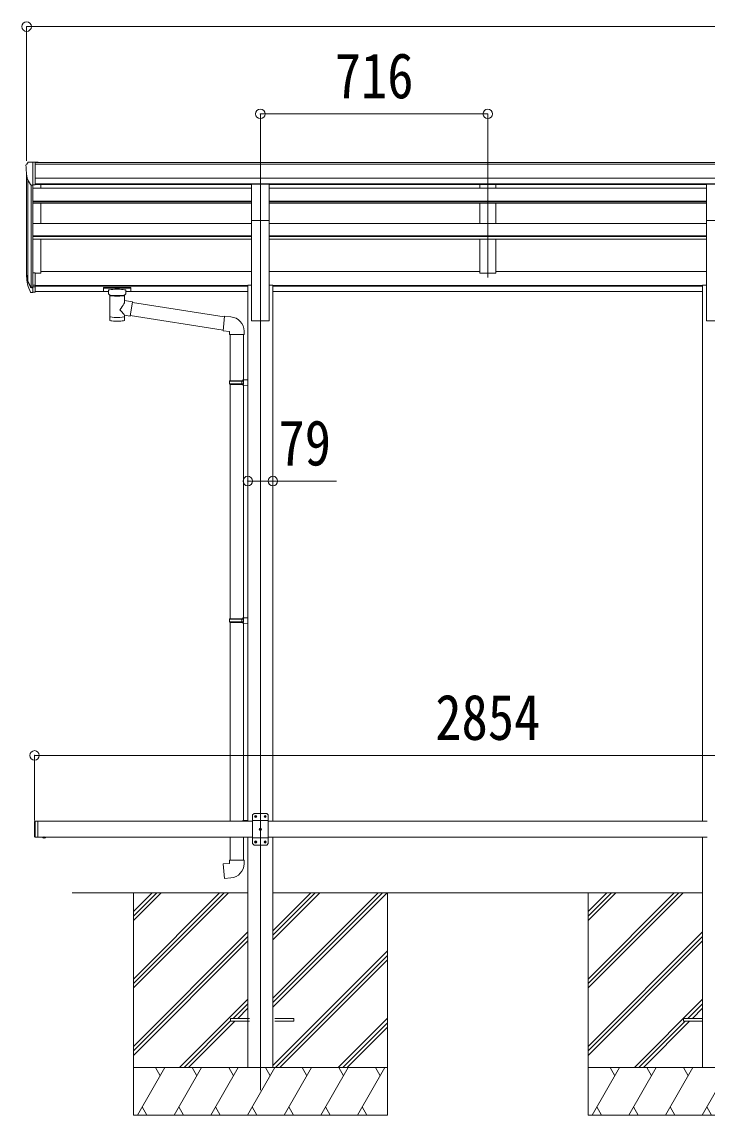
# Model space of a CAD drawing. Units: millimetres at full size, sheet at 1:30. Extents: x -8385 to 8479, y -5853 to 5787.
# Drawn here: x 542 to 2700, y -3393 to 49 of the extents above; entities that cross this region are included whole.
import ezdxf
from ezdxf.enums import TextEntityAlignment as Align

# ---------------------------------------------------------------- set-up
doc = ezdxf.new("R2010")
doc.units = ezdxf.units.MM
doc.header["$LTSCALE"] = 30
doc.header["$PDMODE"] = 32
doc.header["$PDSIZE"] = 30
for name, color, linetype, lineweight in [('0-0_0', 7, 'Continuous', 9), ('0-1_本体', 4, 'Continuous', 9), ('0-2_部品', 7, 'Continuous', 9), ('0-4_TABLE1', 3, 'Continuous', 9), ('0-5_DIM1', 3, 'Continuous', 9), ('0-8_PARTS2', 2, 'Continuous', 9), ('0-A_寸法', 6, 'Continuous', 9)]:
    doc.layers.add(name, color=color, linetype=linetype, lineweight=lineweight)
doc.styles.add('ＭＳ ゴシック', font='')
doc.styles.get('ＭＳ ゴシック').set_extended_font_data('MS Gothic')

msp = doc.modelspace()

# ---------------------------------------------------------------- linework, layer by layer
at = {"layer": '0-0_0'}
for p, q in [((1253.12, -2692.83), (700.04, -2692.83)), ((892.72, -2692.83), (892.72, -3392.83)), ((892.72, -2964.33), (1164.22, -2692.83)), ((892.72, -2978.47), (1178.37, -2692.83)), ((892.72, -2992.61), (1192.51, -2692.83)), ((892.72, -2752.2), (952.09, -2692.83)), ((892.72, -2766.34), (966.23, -2692.83)), ((892.72, -2780.48), (980.37, -2692.83)), ((1332.12, -2692.83), (2685.12, -2692.83)), ((1332.12, -3052.69), (1691.98, -2692.83)), ((1332.12, -3024.41), (1663.7, -2692.83)), ((1332.12, -3038.55), (1677.84, -2692.83)), ((1332.12, -2840.56), (1479.85, -2692.83)), ((1332.12, -2826.42), (1465.71, -2692.83)), ((1332.12, -2812.28), (1451.57, -2692.83)), ((1692.72, -2692.83), (1692.72, -3392.83)), ((2324.72, -2692.83), (2324.72, -3392.83)), ((2324.72, -2964.33), (2596.22, -2692.83)), ((2324.72, -2978.47), (2610.37, -2692.83)), ((2324.72, -2992.61), (2624.51, -2692.83)), ((2324.72, -2752.2), (2384.09, -2692.83)), ((2324.72, -2766.34), (2398.23, -2692.83)), ((2324.72, -2780.48), (2412.37, -2692.83)), ((892.72, -3176.46), (1253.12, -2816.07)), ((2324.72, -3176.46), (2685.12, -2816.07)), ((892.72, -3190.6), (1253.12, -2830.21)), ((892.72, -3204.75), (1253.12, -2844.35)), ((2324.72, -3190.6), (2685.12, -2830.21)), ((2324.72, -3204.75), (2685.12, -2844.35)), ((1332.12, -3236.54), (1692.72, -2875.94)), ((1339.97, -3242.83), (1692.72, -2890.08)), ((1354.11, -3242.83), (1692.72, -2904.22)), ((1038.48, -3242.83), (1253.12, -3028.2)), ((2470.48, -3242.83), (2685.12, -3028.2)), ((1207.13, -3088.33), (1253.12, -3042.34)), ((1221.27, -3088.33), (1253.12, -3056.48)), ((2639.13, -3088.33), (2685.12, -3042.34)), ((2653.27, -3088.33), (2685.12, -3056.48)), ((1537.96, -3242.83), (1692.72, -3088.07)), ((1052.63, -3242.83), (1198.13, -3097.33)), ((1066.77, -3242.83), (1212.27, -3097.33)), ((1552.1, -3242.83), (1692.72, -3102.21)), ((1566.25, -3242.83), (1692.72, -3116.36)), ((2484.63, -3242.83), (2630.13, -3097.33)), ((2498.77, -3242.83), (2644.27, -3097.33)), ((1692.72, -3242.83), (892.72, -3242.83)), ((905.42, -3392.83), (992.03, -3242.83)), ((977.03, -3268.81), (962.02, -3242.83)), ((1020.89, -3392.83), (1107.5, -3242.83)), ((1092.5, -3268.81), (1077.49, -3242.83)), ((1136.36, -3392.83), (1222.97, -3242.83)), ((1207.97, -3268.81), (1192.96, -3242.83)), ((1251.83, -3392.83), (1338.44, -3242.83)), ((1323.44, -3268.81), (1308.43, -3242.83)), ((1367.3, -3392.83), (1453.91, -3242.83)), ((1438.91, -3268.81), (1423.91, -3242.83)), ((1482.77, -3392.83), (1569.38, -3242.83)), ((1539.38, -3242.83), (1554.38, -3268.81)), ((1598.24, -3392.83), (1684.85, -3242.83)), ((1654.85, -3242.83), (1669.85, -3268.81)), ((3124.72, -3242.83), (2324.72, -3242.83)), ((2337.42, -3392.83), (2424.03, -3242.83)), ((2409.03, -3268.81), (2394.02, -3242.83)), ((2452.89, -3392.83), (2539.5, -3242.83)), ((2524.5, -3268.81), (2509.49, -3242.83)), ((2568.36, -3392.83), (2654.97, -3242.83)), ((2639.97, -3268.81), (2624.96, -3242.83)), ((2683.83, -3392.83), (2770.44, -3242.83)), ((920.42, -3366.85), (935.42, -3392.83)), ((1035.89, -3366.85), (1050.89, -3392.83)), ((1151.36, -3366.85), (1166.36, -3392.83)), ((1266.83, -3366.85), (1281.83, -3392.83)), ((1382.3, -3366.85), (1397.3, -3392.83)), ((1497.77, -3366.85), (1512.77, -3392.83)), ((1613.24, -3366.85), (1628.24, -3392.83)), ((2352.42, -3366.85), (2367.42, -3392.83)), ((2467.89, -3366.85), (2482.89, -3392.83)), ((2583.36, -3366.85), (2598.36, -3392.83)), ((2698.83, -3366.85), (2713.83, -3392.83)), ((892.72, -3392.83), (1692.72, -3392.83)), ((2324.72, -3392.83), (3124.72, -3392.83))]:
    msp.add_line(p, q, dxfattribs=at)
at = {"layer": '0-1_本体'}
for p, q in [((583.12, -394.18), (3434.12, -394.18)), ((583.12, -399.53), (3434.12, -399.53)), ((556.62, -743.7), (556.62, -430.93)), ((583.12, -443.06), (3434.12, -443.06)), ((560.9, -449.73), (560.9, -767.97)), ((570.62, -465.09), (570.62, -785.97)), ((576.62, -465.56), (576.62, -741.53)), ((1265.22, -474.36), (576.62, -474.36)), ((583.12, -460.73), (3434.12, -460.73)), ((1265.22, -463.1), (583.12, -463.1)), ((601.62, -474.36), (601.62, -463.1)), ((1320.22, -463.1), (2697.12, -463.1)), ((1320.22, -474.36), (2697.12, -474.36)), ((1983.72, -463.17), (1983.72, -474.36)), ((2033.72, -463.17), (2033.72, -474.36)), ((1265.22, -516.29), (576.62, -516.29)), ((1265.22, -517.78), (576.62, -517.78)), ((1265.22, -521.98), (576.62, -521.98)), ((601.62, -585.72), (601.62, -521.98)), ((1320.22, -516.29), (2697.12, -516.29)), ((1320.22, -517.78), (2697.12, -517.78)), ((1320.22, -521.98), (2697.12, -521.98)), ((1983.72, -521.98), (1983.72, -585.72)), ((2033.72, -521.98), (2033.72, -585.72)), ((1265.22, -576.15), (1265.22, -892.94)), ((1320.22, -892.94), (1320.22, -576.15)), ((2697.12, -576.15), (2697.12, -892.94)), ((1265.21, -585.72), (576.62, -585.72)), ((1320.23, -585.72), (2697.13, -585.72)), ((1265.22, -625.16), (576.62, -625.16)), ((1265.22, -626.63), (576.62, -626.63)), ((1265.22, -635.89), (576.62, -635.89)), ((601.62, -742.36), (601.62, -635.89)), ((1320.22, -625.16), (2697.12, -625.16)), ((1320.22, -626.63), (2697.12, -626.63)), ((1320.22, -635.89), (2697.12, -635.89)), ((1983.72, -635.89), (1983.72, -742.38)), ((2033.72, -635.89), (2033.72, -742.38)), ((583.12, -742.36), (601.62, -742.36)), ((601.62, -737.56), (1265.22, -737.56)), ((1320.22, -737.56), (1983.72, -737.56)), ((1983.72, -742.38), (2033.72, -742.38)), ((2033.72, -737.56), (2697.12, -737.56)), ((583.12, -781.65), (1253.22, -781.65)), ((583.12, -783.05), (1253.22, -783.05)), ((1253.22, -780.37), (1253.22, -2467.83)), ((1253.22, -780.37), (1265.22, -780.37)), ((1320.22, -780.37), (1332.22, -780.37)), ((1332.22, -780.37), (1332.22, -2467.83)), ((1332.22, -781.65), (2685.12, -781.65)), ((1332.22, -783.05), (2685.12, -783.05)), ((2685.12, -780.37), (2685.12, -2467.83)), ((2685.12, -780.37), (2697.12, -780.37)), ((583.12, -800.42), (814.72, -800.42)), ((868.72, -800.42), (1253.22, -800.42)), ((1332.22, -800.42), (2685.12, -800.42)), ((1265.22, -892.94), (1320.22, -892.94)), ((2697.12, -892.94), (2752.12, -892.94)), ((1253.22, -2517.83), (1253.22, -3242.83)), ((1332.22, -2517.83), (1332.22, -3242.83)), ((2685.12, -2517.83), (2685.12, -3242.83))]:
    msp.add_line(p, q, dxfattribs=at)
at = {"layer": '0-2_部品'}
for p, q in [((554.62, -401.95), (554.62, -402.58)), ((561.53, -393.15), (557.46, -398.95)), ((564.62, -392.58), (562.28, -392.72)), ((564.62, -392.58), (583.12, -392.58)), ((576.62, -465.56), (576.62, -392.58)), ((583.12, -392.58), (593.12, -392.67)), ((583.12, -464.56), (583.12, -392.58)), ((593.12, -394.18), (593.12, -392.67)), ((568.99, -463.75), (559.72, -447.68)), ((576.62, -465.56), (571.41, -465.24)), ((583.12, -464.56), (576.62, -464.56)), ((1265.22, -462.42), (1320.22, -462.42)), ((1265.22, -576.58), (1265.22, -462.42)), ((1320.22, -576.58), (1320.22, -462.42)), ((2697.12, -462.42), (2752.12, -462.42)), ((2697.12, -576.58), (2697.12, -462.42)), ((1265.22, -576.58), (1320.22, -576.58)), ((2697.12, -576.58), (2752.12, -576.58)), ((576.62, -741.53), (576.62, -803.41)), ((583.12, -741.53), (576.62, -741.53)), ((583.12, -741.53), (583.12, -802.59)), ((559.01, -767.57), (569.17, -786.74)), ((570.18, -785.49), (560.43, -767.08)), ((561.59, -784.43), (569.17, -801.91)), ((576.62, -786.24), (571.48, -786.24)), ((576.62, -788.24), (571.77, -788.24)), ((583.12, -779.84), (576.62, -779.84)), ((583.12, -785.24), (576.62, -785.24)), ((798.22, -788.31), (798.22, -799.07)), ((798.22, -788.5), (798.22, -790.04)), ((800.22, -787.64), (883.22, -787.64)), ((800.22, -789.82), (883.22, -789.82)), ((885.22, -788.31), (885.22, -799.07)), ((576.62, -803.41), (571.77, -803.41)), ((583.12, -802.59), (576.62, -802.59)), ((800.22, -799.73), (814.72, -799.73)), ((814.72, -806.54), (814.72, -796.26)), ((818.82, -811.04), (818.8, -891.33)), ((864.62, -828.61), (864.62, -811.03)), ((868.72, -806.54), (868.72, -796.26)), ((868.72, -799.73), (883.22, -799.73)), ((889.84, -832.52), (864.62, -828.61)), ((889.84, -832.52), (882.82, -877.78)), ((1179.19, -879.47), (889.53, -834.53)), ((864.64, -891.33), (864.62, -874.7)), ((864.62, -874.95), (882.82, -877.78)), ((1175.52, -921.4), (883.09, -876.04)), ((1200.14, -880.01), (1179.3, -878.19)), ((1241.22, -935.76), (1241.22, -924.84)), ((1195.22, -935.76), (1241.22, -935.76)), ((1197.22, -935.76), (1197.22, -1080.88)), ((1239.22, -935.76), (1239.22, -1078.32)), ((1195.22, -1082.88), (1196.22, -1080.88)), ((1195.22, -1082.88), (1239.22, -1082.88)), ((1195.22, -1082.88), (1195.22, -1090.88)), ((1195.22, -1090.88), (1239.22, -1090.88)), ((1195.22, -1090.88), (1196.22, -1092.88)), ((1196.22, -1080.88), (1239.22, -1080.88)), ((1196.22, -1092.88), (1239.22, -1092.88)), ((1197.22, -1092.88), (1197.22, -1830.07)), ((1234.74, -1082.88), (1234.31, -1080.88)), ((1237.22, -1078.38), (1253.22, -1077.91)), ((1237.22, -1080.38), (1237.22, -1078.38)), ((1237.22, -1080.38), (1239.22, -1080.38)), ((1237.22, -1095.38), (1237.22, -1093.38)), ((1237.22, -1095.38), (1253.22, -1095.85)), ((1239.22, -1095.44), (1239.22, -1827.51)), ((1253.22, -1077.91), (1253.22, -1095.85)), ((1195.22, -1832.07), (1196.22, -1830.07)), ((1195.22, -1832.07), (1239.22, -1832.07)), ((1195.22, -1832.07), (1195.22, -1840.07)), ((1195.22, -1840.07), (1239.22, -1840.07)), ((1195.22, -1840.07), (1196.22, -1842.07)), ((1196.22, -1830.07), (1239.22, -1830.07)), ((1196.22, -1842.07), (1239.22, -1842.07)), ((1197.22, -1842.07), (1197.22, -2467.83)), ((1234.74, -1832.07), (1234.31, -1830.07)), ((1237.22, -1827.57), (1253.22, -1827.1)), ((1237.22, -1829.57), (1237.22, -1827.57)), ((1237.22, -1829.57), (1239.22, -1829.57)), ((1237.22, -1844.57), (1237.22, -1842.57)), ((1237.22, -1844.57), (1253.22, -1845.04)), ((1239.22, -1844.63), (1239.19, -2465.67)), ((1253.22, -1827.1), (1253.22, -1845.04)), ((1237.22, -2465.73), (1253.22, -2465.26)), ((1237.22, -2467.73), (1237.22, -2465.73)), ((1237.22, -2467.73), (1239.22, -2467.73)), ((1239.22, -2467.83), (1239.22, -2467.73)), ((1197.22, -2517.83), (1197.22, -2590.23)), ((1239.22, -2517.83), (1239.22, -2590.23)), ((1195.22, -2590.23), (1241.22, -2590.23)), ((1195.22, -2600.23), (1195.22, -2590.23)), ((1241.22, -2590.23), (1241.22, -2601.15))]:
    msp.add_line(p, q, dxfattribs=at)
at = {"layer": '0-2_部品', "color": 4}
for p, q in [((1198.52, -3088.33), (1198.52, -3097.33)), ((1198.52, -3088.33), (1258.92, -3088.33)), ((1337.92, -3088.33), (1398.52, -3088.33)), ((1398.52, -3088.33), (1398.52, -3097.33)), ((2624.72, -3088.33), (2624.72, -3097.33)), ((2624.72, -3088.33), (2685.12, -3088.33)), ((1198.52, -3097.33), (1258.92, -3097.33)), ((1337.92, -3097.33), (1398.52, -3097.33)), ((2624.72, -3097.33), (2685.12, -3097.33))]:
    msp.add_line(p, q, dxfattribs=at)
at = {"layer": '0-2_部品'}
for points in [[(798.22, -788.31), (798.26, -788.11), (798.34, -787.97), (798.44, -787.88), (798.54, -787.82), (798.66, -787.77), (798.95, -787.71), (799.44, -787.66), (799.99, -787.64), (800.22, -787.64)], [(883.22, -787.64), (883.57, -787.65), (884.1, -787.67), (884.55, -787.72), (884.86, -787.8), (885.02, -787.9), (885.14, -788.04), (885.21, -788.22), (885.22, -788.31)], [(798.22, -799.07), (798.26, -799.26), (798.34, -799.4), (798.44, -799.49), (798.54, -799.55), (798.66, -799.6), (798.95, -799.66), (799.44, -799.71), (799.99, -799.73), (800.22, -799.73)], [(814.76, -806.48), (814.73, -806.84), (814.98, -807.79), (815.5, -808.68), (816.31, -809.52), (817.42, -810.31), (818.82, -811.04)], [(864.62, -811.03), (864.85, -810.93), (866.21, -810.2), (867.32, -809.35), (868.08, -808.48), (868.54, -807.59), (868.71, -806.7)], [(883.22, -799.73), (883.57, -799.73), (884.1, -799.7), (884.55, -799.65), (884.86, -799.57), (885.02, -799.47), (885.14, -799.33), (885.21, -799.16), (885.22, -799.07)], [(1179.3, -878.19), (1175.3, -924.01), (1195.22, -925.76), (1195.22, -935.76)], [(1234.74, -1082.88), (1234.74, -1090.88), (1234.31, -1092.88)], [(1237.22, -1093.38), (1239.22, -1093.38), (1239.22, -1080.38)], [(1234.74, -1832.07), (1234.74, -1840.07), (1234.31, -1842.07)], [(1237.22, -1842.57), (1239.22, -1842.57), (1239.22, -1829.57)], [(1200.14, -2645.98), (1179.3, -2647.8), (1175.3, -2601.97), (1195.22, -2600.23)]]:
    msp.add_lwpolyline(points, dxfattribs=at)
for centre, radius, start, end in [((557.62, -401.95), 3, 93, 180), ((756.62, -402.58), 202, 180, 192.90261), ((562.35, -393.72), 1, 93.5, 145), ((571.59, -462.25), 3, 210, 266.5), ((645.28, -745.4), 89.07, 174.49576, 194.41188), ((644.56, -741.12), 88.05, 177.22392, 197.21071), ((689.83, -748.35), 133.22, 183.27987, 195.71302), ((571.77, -785.24), 3, 210, 270), ((571.48, -784.74), 1.5, 210, 270), ((571.77, -800.41), 3, 210, 270), ((1196.22, -924.84), 45, 0, 85), ((1196.22, -2601.15), 45, 275, 0)]:
    msp.add_arc(centre, radius, start, end, dxfattribs=at)
for centre, major_axis, ratio, start_param, end_param in [((800.22, -790.04), (2, 0), 0.109601, 1.5707963, 3.1415927), ((883.22, -790.04), (2, 0), 0.109601, 0, 1.5707963), ((841.72, -796.26), (27, 0), 0.122176, 6.2831853, 9.424778), ((841.73, -811.49), (-22.91, 0.42), 0.072511, 0.0008029, 1.5715993), ((841.73, -813.11), (-22.91, 0.42), 0.072511, 0.0008029, 1.5715993), ((841.71, -811.49), (22.92, 0.42), 0.07247, 4.71158, 6.2823764), ((841.71, -813.11), (22.92, 0.42), 0.07247, 4.71158, 6.2823764), ((852.72, -806.54), (16, 0), 0.361356, 6.2636979, 6.2831853), ((841.72, -855.15), (-22.81, -26.62), 0.234429, 1.6855472, 3.1268519), ((844.27, -852.51), (20.32, -22.25), 0.045535, 0.0389954, 1.3075346), ((841.72, -891.33), (22.92, 0), 0.101955, 3.1415499, 6.2833984), ((841.72, -878.89), (22.91, 0), 0.122865, 3.1415927, 6.2831853)]:
    msp.add_ellipse(centre, major_axis=major_axis, ratio=ratio, start_param=start_param, end_param=end_param, dxfattribs=at)
at = {"layer": '0-4_TABLE1'}
for p, q in [((591.62, -2467.83), (1267.72, -2467.83)), ((1317.72, -2467.83), (2699.62, -2467.83)), ((591.62, -2517.83), (1267.72, -2517.83)), ((1317.72, -2517.83), (2699.62, -2517.83))]:
    msp.add_line(p, q, dxfattribs=at)
at = {"layer": '0-5_DIM1'}
for p, q in [((1272.72, -2442.83), (1267.72, -2447.83)), ((1312.72, -2442.83), (1272.72, -2442.83)), ((1312.72, -2442.83), (1317.72, -2447.83)), ((581.62, -2469.83), (581.62, -2515.83)), ((583.62, -2467.83), (583.62, -2517.83)), ((591.62, -2467.83), (591.62, -2517.83)), ((1267.72, -2447.83), (1267.72, -2537.83)), ((1317.72, -2465.53), (1267.72, -2465.53)), ((1276.46, -2452.41), (1275.62, -2452.41)), ((1278.98, -2453.25), (1279.82, -2453.25)), ((1306.46, -2452.41), (1305.62, -2452.41)), ((1308.98, -2453.25), (1309.82, -2453.25)), ((1317.72, -2537.83), (1317.72, -2447.83)), ((1412.52, -2467.83), (1412.52, -2467.73)), ((1291.46, -2492.41), (1290.62, -2492.41)), ((1293.98, -2493.25), (1294.82, -2493.25)), ((581.62, -2515.83), (583.62, -2517.83)), ((583.62, -2517.83), (593.62, -2517.83)), ((617.52, -2517.83), (605.72, -2517.83)), ((605.72, -2517.83), (605.72, -2518.34)), ((617.52, -2517.83), (605.72, -2517.83)), ((605.72, -2517.83), (605.72, -2518.34)), ((617.52, -2518.34), (605.72, -2518.34)), ((617.52, -2518.34), (605.72, -2518.34)), ((614.12, -2517.83), (609.12, -2517.83)), ((614.12, -2517.83), (609.12, -2517.83)), ((617.52, -2517.83), (617.52, -2518.34)), ((617.52, -2517.83), (617.52, -2518.34)), ((1317.72, -2520.13), (1267.72, -2520.13)), ((1272.72, -2542.83), (1267.72, -2537.83)), ((1272.72, -2542.83), (1312.72, -2542.83)), ((1276.46, -2532.41), (1275.62, -2532.41)), ((1278.98, -2533.25), (1279.82, -2533.25)), ((1306.46, -2532.41), (1305.62, -2532.41)), ((1308.98, -2533.25), (1309.82, -2533.25)), ((1312.72, -2542.83), (1317.72, -2537.83))]:
    msp.add_line(p, q, dxfattribs=at)
for points in [[(581.62, -2469.83), (583.62, -2467.83), (593.62, -2467.83)], [(1275.62, -2452.41), (1275.62, -2453.25), (1276.46, -2453.25)], [(1278.14, -2451.57), (1278.14, -2450.73), (1277.3, -2450.73), (1277.3, -2451.57)], [(1277.3, -2454.09), (1277.3, -2454.93), (1278.14, -2454.93), (1278.14, -2454.09)], [(1279.82, -2453.25), (1279.82, -2452.41), (1278.98, -2452.41)], [(1305.62, -2452.41), (1305.62, -2453.25), (1306.46, -2453.25)], [(1308.14, -2451.57), (1308.14, -2450.73), (1307.3, -2450.73), (1307.3, -2451.57)], [(1307.3, -2454.09), (1307.3, -2454.93), (1308.14, -2454.93), (1308.14, -2454.09)], [(1309.82, -2453.25), (1309.82, -2452.41), (1308.98, -2452.41)], [(1290.62, -2492.41), (1290.62, -2493.25), (1291.46, -2493.25)], [(1293.14, -2491.57), (1293.14, -2490.73), (1292.3, -2490.73), (1292.3, -2491.57)], [(1292.3, -2494.09), (1292.3, -2494.93), (1293.14, -2494.93), (1293.14, -2494.09)], [(1294.82, -2493.25), (1294.82, -2492.41), (1293.98, -2492.41)], [(609.17, -2520.54), (610.47, -2517.88), (611.62, -2517.27)], [(609.17, -2520.54), (610.47, -2517.88), (611.62, -2517.27)], [(614.07, -2520.54), (612.77, -2517.88), (611.62, -2517.27)], [(614.07, -2520.54), (612.77, -2517.88), (611.62, -2517.27)], [(1275.62, -2532.41), (1275.62, -2533.25), (1276.46, -2533.25)], [(1278.14, -2531.57), (1278.14, -2530.73), (1277.3, -2530.73), (1277.3, -2531.57)], [(1277.3, -2534.09), (1277.3, -2534.93), (1278.14, -2534.93), (1278.14, -2534.09)], [(1279.82, -2533.25), (1279.82, -2532.41), (1278.98, -2532.41)], [(1305.62, -2532.41), (1305.62, -2533.25), (1306.46, -2533.25)], [(1308.14, -2531.57), (1308.14, -2530.73), (1307.3, -2530.73), (1307.3, -2531.57)], [(1307.3, -2534.09), (1307.3, -2534.93), (1308.14, -2534.93), (1308.14, -2534.09)], [(1309.82, -2533.25), (1309.82, -2532.41), (1308.98, -2532.41)]]:
    msp.add_lwpolyline(points, dxfattribs=at)
for centre in [(1277.72, -2452.83), (1307.72, -2452.83), (1292.72, -2492.83), (1277.72, -2532.83), (1307.72, -2532.83)]:
    msp.add_circle(centre, 3.5, dxfattribs=at)
for centre, radius, start, end in [((1276.46, -2451.57), 0.84, 270, 0), ((1276.46, -2454.09), 0.84, 0, 90), ((1278.98, -2451.57), 0.84, 180, 270), ((1278.98, -2454.09), 0.84, 90, 180), ((1306.46, -2451.57), 0.84, 270, 0), ((1306.46, -2454.09), 0.84, 0, 90), ((1308.98, -2451.57), 0.84, 180, 270), ((1308.98, -2454.09), 0.84, 90, 180), ((1291.46, -2491.57), 0.84, 270, 0), ((1291.46, -2494.09), 0.84, 0, 90), ((1293.98, -2491.57), 0.84, 180, 270), ((1293.98, -2494.09), 0.84, 90, 180), ((611.62, -2512.91), 8.02, 222.61678, 317.38322), ((611.62, -2512.91), 8.02, 222.61678, 317.38322), ((1276.46, -2531.57), 0.84, 270, 0), ((1276.46, -2534.09), 0.84, 0, 90), ((1278.98, -2531.57), 0.84, 180, 270), ((1278.98, -2534.09), 0.84, 90, 180), ((1306.46, -2531.57), 0.84, 270, 0), ((1306.46, -2534.09), 0.84, 0, 90), ((1308.98, -2531.57), 0.84, 180, 270), ((1308.98, -2534.09), 0.84, 90, 180)]:
    msp.add_arc(centre, radius, start, end, dxfattribs=at)
at = {"layer": '0-8_PARTS2'}
for p, q in [((1292.62, -350.66), (1292.62, -3314.12)), ((2008.72, -349.25), (2008.72, -756.04))]:
    msp.add_line(p, q, dxfattribs=at)
at = {"layer": '0-A_寸法'}
for p, q in [((556.62, 33.63), (556.62, -388.99)), ((556.62, 33.63), (3460.62, 33.63)), ((1292.72, -240.99), (1292.72, -388.99)), ((1292.72, -240.99), (2008.72, -240.99)), ((2008.72, -240.99), (2008.72, -388.99)), ((1253.12, -1396.78), (1332.12, -1396.78)), ((1332.12, -1396.78), (1532.12, -1396.78)), ((581.62, -2260.52), (581.62, -2465.14)), ((581.62, -2260.52), (3435.62, -2260.52))]:
    msp.add_line(p, q, dxfattribs=at)
for p in [(556.62, 33.63), (1292.72, -240.99), (2008.72, -240.99), (1253.12, -1396.78), (1332.12, -1396.78), (581.62, -2260.52)]:
    msp.add_point(p, dxfattribs=at)

# ---------------------------------------------------------------- texts
at = {"layer": '0-A_寸法', "color": 7, "style": 'ＭＳ ゴシック', "width": 0.85}
for s, p in [('716', (1526.97, -234.99)), ('79', (1349.62, -1390.78)), ('2854', (1843.62, -2254.52))]:
    msp.add_text(s, height=143, dxfattribs=at).set_placement(p, align=Align.BOTTOM_LEFT)

doc.saveas('drawing.dxf')
